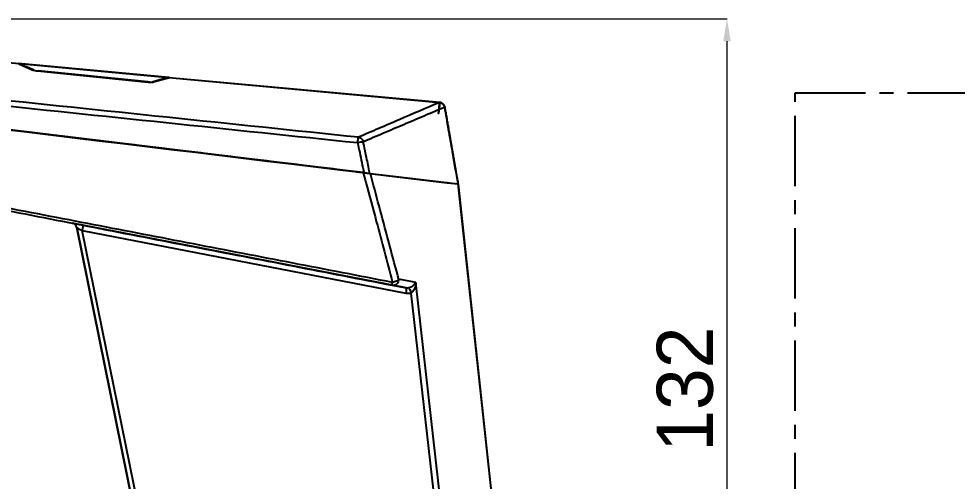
# Model space of a CAD drawing. Extents: x 0 to 948, y 0 to 695.
# Drawn here: x 443.8 to 611, y 435.9 to 518.3 of the extents above; entities that cross this region are included whole.
import ezdxf

# ---------------------------------------------------------------- set-up
doc = ezdxf.new("R2010")
doc.units = 0
doc.header["$LTSCALE"] = 10
doc.header["$MEASUREMENT"] = 0
doc.header["$PDMODE"] = 3
doc.header["$PDSIZE"] = -10
doc.linetypes.add('CENTER', pattern=[2, 1.25, -0.25, 0.25, -0.25])
doc.layers.get('0').update_dxf_attribs({"linetype": 'CONTINUOUS'})
doc.layers.get('DEFPOINTS').update_dxf_attribs({"linetype": 'CONTINUOUS'})
doc.layers.add('1', color=7, linetype='CONTINUOUS')
doc.layers.add('레이어 1', color=7, linetype='CONTINUOUS')
doc.layers.add('DIM', color=3, linetype='CONTINUOUS', lineweight=18)
doc.styles.add('Daelim Dimension', font='')
doc.styles.get('Daelim Dimension').set_extended_font_data('나눔고딕')
doc.dimstyles.new('DEFAULT', dxfattribs={"dimscale": 2, "dimtxt": 2, "dimasz": 2, "dimexe": 0, "dimexo": 2, "dimgap": 1, "dimtad": 1, "dimdec": 0, "dimzin": 9, "dimdsep": 46, "dimtxsty": 'Daelim Dimension', "dimcen": 0.5, "dimclrd": 5, "dimclre": 5, "dimclrt": 256, "dimadec": 1, "dimazin": 0, "dimtfac": 1, "dimtdec": 0, "dimtix": 1, "dimtmove": 0, "dimatfit": 3, "dimfxl": 1, "dimtolj": 1, "dimtzin": 1, "dimlwd": 9, "dimlwe": 9, "dimarcsym": 0})

# ---------------------------------------------------------------- blocks, each defined once
blk = doc.blocks.new('*D6')
at = {"color": 5, "lineweight": 9, "ltscale": 0.5, "transparency": 16777216}
for p, q in [((361.07, 518.28), (570, 518.28)), ((570, 390.35), (570, 514.28)), ((537.16, 386.35), (570, 386.35))]:
    blk.add_line(p, q, dxfattribs=at)
at = {"color": 5, "ltscale": 0.5, "transparency": 16777216}
for points in [[(569.33, 514.28), (570.67, 514.28), (570, 518.28)], [(569.33, 390.35), (570.67, 390.35), (570, 386.35)]]:
    blk.add_solid(points, dxfattribs=at)
at = {"layer": 'DEFPOINTS', "color": 0, "ltscale": 0.5, "transparency": 16777216}
for p in [(357.07, 518.28), (570, 518.28), (533.16, 386.35)]:
    blk.add_point(p, dxfattribs=at)
at = {"color": 7, "lineweight": -3, "ltscale": 0.5, "transparency": 16777216, "insert": (562.55, 452.31), "char_height": 10, "attachment_point": 5, "rotation": 90, "style": 'Daelim Dimension'}
blk.add_mtext('\\A1;132', dxfattribs=at)
blk = doc.blocks.new('*D7')
at = {"color": 5, "lineweight": 9, "ltscale": 0.5, "transparency": 16777216}
for p, q in [((377.45, 474.18), (377.45, 330.15)), ((505.26, 333.61), (505.26, 330.15)), ((501.26, 330.15), (381.45, 330.15))]:
    blk.add_line(p, q, dxfattribs=at)
at = {"color": 5, "ltscale": 0.5, "transparency": 16777216}
for points in [[(381.45, 330.82), (381.45, 329.49), (377.45, 330.15)], [(501.26, 330.82), (501.26, 329.49), (505.26, 330.15)]]:
    blk.add_solid(points, dxfattribs=at)
at = {"layer": 'DEFPOINTS', "color": 0, "ltscale": 0.5, "transparency": 16777216}
for p in [(377.45, 478.18), (505.26, 337.61), (377.45, 330.15)]:
    blk.add_point(p, dxfattribs=at)
at = {"color": 7, "lineweight": -3, "ltscale": 0.5, "transparency": 16777216, "insert": (441.36, 337.6), "char_height": 10, "attachment_point": 5, "style": 'Daelim Dimension'}
blk.add_mtext('\\A1;128', dxfattribs=at)
blk = doc.blocks.new('*D8')
at = {"color": 5, "lineweight": 9, "ltscale": 0.5, "transparency": 16777216}
for p, q in [((373.45, 478.18), (332.28, 478.18)), ((332.28, 390.35), (332.28, 474.18)), ((469.37, 386.35), (332.28, 386.35))]:
    blk.add_line(p, q, dxfattribs=at)
at = {"color": 5, "ltscale": 0.5, "transparency": 16777216}
for points in [[(331.61, 474.18), (332.95, 474.18), (332.28, 478.18)], [(331.61, 390.35), (332.95, 390.35), (332.28, 386.35)]]:
    blk.add_solid(points, dxfattribs=at)
at = {"layer": 'DEFPOINTS', "color": 0, "ltscale": 0.5, "transparency": 16777216}
for p in [(332.28, 478.18), (377.45, 478.18), (473.37, 386.35)]:
    blk.add_point(p, dxfattribs=at)
at = {"color": 7, "lineweight": -3, "ltscale": 0.5, "transparency": 16777216, "insert": (324.84, 432.27), "char_height": 10, "attachment_point": 5, "rotation": 90, "style": 'Daelim Dimension'}
blk.add_mtext('\\A1;92', dxfattribs=at)

msp = doc.modelspace()

# ---------------------------------------------------------------- linework, layer by layer
at = {"layer": '1', "color": 7, "linetype": 'Continuous', "lineweight": -3}
for p, q in [((443.82, 510.24), (446.31, 509.15)), ((443.92, 510.2), (443.84, 510.24)), ((443.93, 510.3), (443.92, 510.2)), ((443.93, 510.3), (470.47, 507.86)), ((447.16, 508.98), (466.86, 507.01)), ((466.82, 507.04), (447.27, 508.99)), ((466.82, 507.02), (466.82, 507.04)), ((470.4, 507.79), (467.79, 507.05)), ((467.79, 507.05), (467.79, 507.01)), ((467.84, 507.02), (470.51, 507.78)), ((470.41, 507.75), (470.4, 507.79)), ((470.49, 507.77), (470.48, 507.85)), ((470.51, 507.8), (470.49, 507.79)), ((470.52, 507.78), (470.51, 507.8))]:
    msp.add_line(p, q, dxfattribs=at)
at = {"layer": '1', "color": 1, "linetype": 'CENTER', "lineweight": -3}
for p, q in [((582.16, 248.48), (582.16, 505.1)), ((582.16, 505.1), (870.64, 505.1))]:
    msp.add_line(p, q, dxfattribs=at)
at = {"layer": '1', "color": 7, "linetype": 'Continuous', "lineweight": -3}
for centre, major_axis, ratio, start_param, end_param in [((444.93, 510.21), (-0.996, 0.091), 0.157648, 6.279672, 6.723288), ((447.22, 509.14), (-0.997, 0.093), 0.157223, 0.443785, 1.528776), ((447.34, 509.15), (-0.996, 0.091), 0.158114, 0.441461, 1.519052), ((466.84, 507.2), (-1.02, 0.1), 0.153777, 1.564852, 2.770173), ((466.89, 507.17), (-1.03, 0.1), 0.15259, 1.559232, 2.771932), ((469.45, 507.94), (-1.03, 0.1), 0.152589, 2.771932, 3.232432), ((469.56, 507.95), (-1.03, 0.1), 0.15259, 2.776004, 2.97277), ((469.56, 507.93), (-1.03, 0.1), 0.15259, 2.771932, 3.076682)]:
    msp.add_ellipse(centre, major_axis=major_axis, ratio=ratio, start_param=start_param, end_param=end_param, dxfattribs=at)
for points in [[(444.02, 510.22), (444.02, 510.2), (444.02, 510.18), (444.01, 510.16)], [(447.27, 508.99), (447.27, 508.99), (447.27, 508.98), (447.27, 508.97)]]:
    msp.add_open_spline(points, degree=3, dxfattribs=at)
for points, knots in [([(446.43, 509.16), (446.06, 509.33), (445.69, 509.49), (444.88, 509.84), (444.45, 510.03), (444.02, 510.22)], [0, 0, 0, 0, 0.46351, 0.46351, 1, 1, 1, 1]), ([(470.59, 507.82), (470.59, 507.83), (470.59, 507.83), (470.59, 507.83), (470.58, 507.83), (470.57, 507.82)], [0, 0, 0, 0, 0.5, 0.5, 1, 1, 1, 1])]:
    msp.add_open_spline(points, degree=3, knots=knots, dxfattribs=at)
at = {"layer": 'DIM', "color": 7, "lineweight": -3}
msp.add_line((470.57, 507.82), (443.74, 510.29), dxfattribs=at)
at = {"layer": '레이어 1', "lineweight": -3}
for p, q in [((357.16, 518.27), (443.93, 510.3)), ((443.93, 510.3), (470.58, 507.83)), ((470.57, 507.82), (518.81, 503.38)), ((470.58, 507.83), (518.81, 503.4)), ((503.98, 491.03), (416.18, 501.62)), ((519.7, 502.57), (519.65, 502.56)), ((503.98, 491.03), (503.98, 491.03)), ((503.98, 491.03), (505.04, 490.9)), ((505.04, 490.9), (505.04, 490.9)), ((505.04, 490.9), (505.49, 490.84)), ((505.84, 490.8), (520.14, 489.08)), ((506.37, 490.74), (522.04, 488.85)), ((506.46, 490.73), (522.04, 488.85)), ((520.14, 489.08), (520.14, 489.08)), ((520.19, 489.07), (520.14, 489.08)), ((520.19, 489.07), (520.19, 489.07)), ((520.19, 489.07), (522.04, 488.85)), ((520.19, 489.07), (520.4, 489.04)), ((520.4, 489.04), (520.45, 489.04)), ((522.04, 488.85), (532.47, 392.35)), ((522.04, 488.85), (522.04, 488.85)), ((522.09, 488.84), (532.51, 392.35)), ((453.35, 481.88), (455.21, 481.52)), ((455.21, 481.52), (453.35, 481.88)), ((512.83, 470.34), (455.21, 481.52)), ((472.15, 392.35), (454.14, 481.1)), ((454.14, 481.1), (454.14, 481.1)), ((454.14, 481.1), (472.15, 392.35)), ((473.04, 392.35), (455.14, 480.57)), ((455.14, 480.57), (512.76, 469.38)), ((488.43, 475.07), (482.16, 476.29)), ((514.57, 471.3), (511.51, 471.9)), ((510.37, 470.81), (512.83, 470.34)), ((523.52, 392.35), (514.57, 471.3)), ((513.7, 469.42), (522.43, 392.35))]:
    msp.add_line(p, q, dxfattribs=at)
for centre, start, end in [((518.71, 502.4), 9.8651, 84.7421), ((453.16, 480.9, 0), 11.4714, 74.0761), ((453.16, 480.9, 0), 11.4713, 74.0725)]:
    msp.add_arc(centre, 1, start, end, dxfattribs=at)
at = {"layer": '레이어 1', "lineweight": -3, "extrusion": (0, 0, -1)}
for centre, major_axis, ratio, start_param, end_param in [((518.71, 502.4), (-0.092, -0.996), 0.000001, 3.141593, 9.268382), ((518.71, 502.4), (-0.394, 0.919), 0.949392, 0.518871, 1.792264), ((504.25, 496.19), (-0.104, -0.995), 0.077511, 1.598507, 2.984721), ((504.25, 496.19), (-0.396, 0.918), 0.949748, 0.520836, 1.74573), ((504.25, 496.19), (-0.979, -0.205), 0.050165, 1.505451, 2.827843), ((455.02, 480.54), (-0.191, -0.982), 0.117074, 3.141593, 4.658816), ((455.29, 480.48), (-1.14, 0.61), 0.002894, 6.280795, 7.72274), ((510.56, 471.79), (0.191, 0.982), 0.947991, 1.286166, 3.141593), ((510.56, 471.79), (-0.966, -0.259), 0.432595, 3.487272, 4.979172), ((510.56, 471.79), (0.191, 0.982), 0.061929, 3.141593, 4.199573), ((512.64, 469.35), (-0.191, -0.982), 0.117074, 3.141593, 4.658815), ((512.99, 471.32), (-1.01, 0.41), 0.918384, 4.03444, 4.501635), ((513.63, 471.2), (0.992, 0.724), 0.522548, 0.834059, 2.222291), ((513.57, 469.39), (0.27, -0.963), 0.128505, 3.286655, 4.716933), ((513.63, 471.2), (0.21, 1.83), 0.508495, 1.45737, 2.845601), ((513.11, 471.35), (-1.66, 1.19), 0.977614, 3.805666, 4.272862)]:
    msp.add_ellipse(centre, major_axis=major_axis, ratio=ratio, start_param=start_param, end_param=end_param, dxfattribs=at)
at = {"layer": '레이어 1', "lineweight": -3}
for points, knots in [([(367.7, 510.5), (390.44, 508.12), (413.19, 505.74), (458.69, 500.98), (481.43, 498.6), (504.18, 496.22)], [0, 0, 0, 0, 0.5, 0.5, 1, 1, 1, 1]), ([(504.34, 497.17), (481.6, 499.55), (458.85, 501.92), (413.35, 506.67), (390.6, 509.05), (367.86, 511.42)], [0, 0, 0, 0, 0.5, 0.5, 1, 1, 1, 1]), ([(518.81, 503.38), (516.39, 502.35), (513.98, 501.31), (510.36, 499.76), (509.16, 499.24), (506.75, 498.21), (505.55, 497.69), (504.34, 497.17)], [0, 0, 0, 0, 0.5, 0.5, 0.75, 0.75, 1, 1, 1, 1]), ([(505.18, 496.4), (506.39, 496.91), (507.59, 497.42), (510, 498.45), (511.21, 498.96), (513.62, 499.99), (514.83, 500.5), (517.24, 501.53), (518.45, 502.05), (519.65, 502.56)], [0, 0, 0, 0, 0.25, 0.25, 0.5, 0.5, 0.75, 0.75, 1, 1, 1, 1]), ([(519.65, 502.56), (519.88, 501.24), (520.11, 499.91), (520.57, 497.26), (520.81, 495.94), (521.37, 492.69), (521.7, 490.77), (522.04, 488.85)], [0, 0, 0, 0, 0.289709, 0.289709, 0.579418, 0.579418, 1, 1, 1, 1]), ([(368.48, 498.35), (380.3, 496.06), (392.13, 493.76), (415.78, 489.17), (427.6, 486.88), (451.25, 482.29), (463.08, 479.99), (486.73, 475.4), (498.55, 473.11), (510.37, 470.81)], [0, 0, 0, 0, 0.25, 0.25, 0.5, 0.5, 0.75, 0.75, 1, 1, 1, 1]), ([(510.42, 471.32), (498.59, 473.61), (486.77, 475.89), (463.12, 480.45), (451.3, 482.73), (427.65, 487.29), (415.83, 489.57), (392.17, 494.12), (380.35, 496.39), (368.52, 498.65)], [0, 0, 0, 0, 0.25, 0.25, 0.5, 0.5, 0.75, 0.75, 1, 1, 1, 1]), ([(504.18, 496.22), (504.31, 495.63), (504.43, 495.03), (504.68, 493.84), (504.81, 493.25), (505.06, 492.06), (505.18, 491.46), (505.31, 490.87)], [0, 0, 0, 0, 0.333049, 0.333049, 0.666525, 0.666525, 1, 1, 1, 1]), ([(506.37, 490.74), (506.34, 490.9), (506.31, 491.05), (506.09, 492.11), (505.9, 493), (505.59, 494.49), (505.46, 495.08), (505.28, 495.92), (505.23, 496.16), (505.18, 496.4)], [0, 0, 0, 0, 0.084065, 0.084065, 0.55701, 0.55701, 0.872307, 0.872307, 1, 1, 1, 1]), ([(505.19, 490.88), (505.35, 490.3), (505.5, 489.72), (506.28, 486.82), (506.9, 484.49), (508.49, 478.55), (509.45, 474.94), (510.42, 471.32)], [0, 0, 0, 0, 0.08906, 0.08906, 0.4453, 0.4453, 1, 1, 1, 1]), ([(505.31, 490.87), (505.36, 490.86), (505.48, 490.85), (505.59, 490.83), (505.66, 490.82), (505.67, 490.82), (505.7, 490.82), (505.74, 490.81), (505.78, 490.81), (505.86, 490.8), (505.91, 490.79), (505.97, 490.79), (505.98, 490.78), (506.01, 490.78), (506.02, 490.78), (506.05, 490.78), (506.07, 490.77), (506.14, 490.77), (506.18, 490.76), (506.22, 490.76), (506.23, 490.75), (506.25, 490.75), (506.25, 490.75), (506.28, 490.75), (506.29, 490.75), (506.33, 490.74), (506.36, 490.74), (506.37, 490.74)], [0, 0, 0, 0, 0.125, 0.25, 0.25, 0.28125, 0.28125, 0.3125, 0.375, 0.375, 0.5, 0.5, 0.53125, 0.53125, 0.5625, 0.5625, 0.625, 0.625, 0.75, 0.75, 0.78125, 0.78125, 0.8125, 0.8125, 0.875, 0.875, 1, 1, 1, 1]), ([(511.51, 471.9), (511.46, 472.09), (511.41, 472.28), (510.8, 474.55), (510.24, 476.64), (509.12, 480.81), (508.56, 482.89), (507.49, 486.89), (506.97, 488.81), (506.46, 490.73)], [0, 0, 0, 0, 0.030335, 0.030335, 0.362507, 0.362507, 0.694678, 0.694678, 1, 1, 1, 1]), ([(522.04, 488.85), (522.06, 488.84), (522.08, 488.84), (522.09, 488.84), (522.09, 488.84), (522.09, 488.84), (522.09, 488.84)], [0, 0, 0, 0, 0.497761, 0.995522, 0.995522, 1, 1, 1, 1])]:
    msp.add_open_spline(points, degree=3, knots=knots, dxfattribs=at)
for points, degree in [([(505.19, 490.88), (368.02, 507.44)], 1), ([(368.03, 507.44), (413.79, 501.91), (459.55, 496.39), (505.31, 490.87)], 3), ([(519.7, 502.57), (520.89, 495.71), (522.09, 488.84)], 2), ([(505.37, 490.86), (505.31, 490.87), (505.25, 490.87), (505.19, 490.88)], 3)]:
    msp.add_open_spline(points, degree=degree, dxfattribs=at)

# ---------------------------------------------------------------- dimensions: what is measured, and where the dimension line sits
at = {"color": 5, "lineweight": -3, "ltscale": 0.5}
for base, p1, p2, text, picture, middle in [((570, 518.28), (533.16, 386.35), (357.07, 518.28), '132', '*D6', (562.55, 452.31)), ((332.28, 478.18), (473.37, 386.35), (377.45, 478.18), '92', '*D8', (324.84, 432.27))]:
    dim = msp.add_linear_dim(base=base, p1=p1, p2=p2, angle=90, text=text, dimstyle='DEFAULT', override={"dimtxt": 5, "dimclrd": 5, "dimclre": 5, "dimclrt": 7}, dxfattribs=at)
    dim.commit()
    dim.dimension.update_dxf_attribs({"geometry": picture, "text_midpoint": middle})
dim = msp.add_linear_dim(base=(377.45, 330.15), p1=(505.26, 337.61), p2=(377.45, 478.18), text='128', dimstyle='DEFAULT', override={"dimtxt": 5, "dimclrd": 5, "dimclre": 5, "dimclrt": 7}, dxfattribs=at)
dim.commit()
dim.dimension.update_dxf_attribs({"geometry": '*D7', "text_midpoint": (441.36, 337.6)})

doc.saveas('drawing.dxf')
